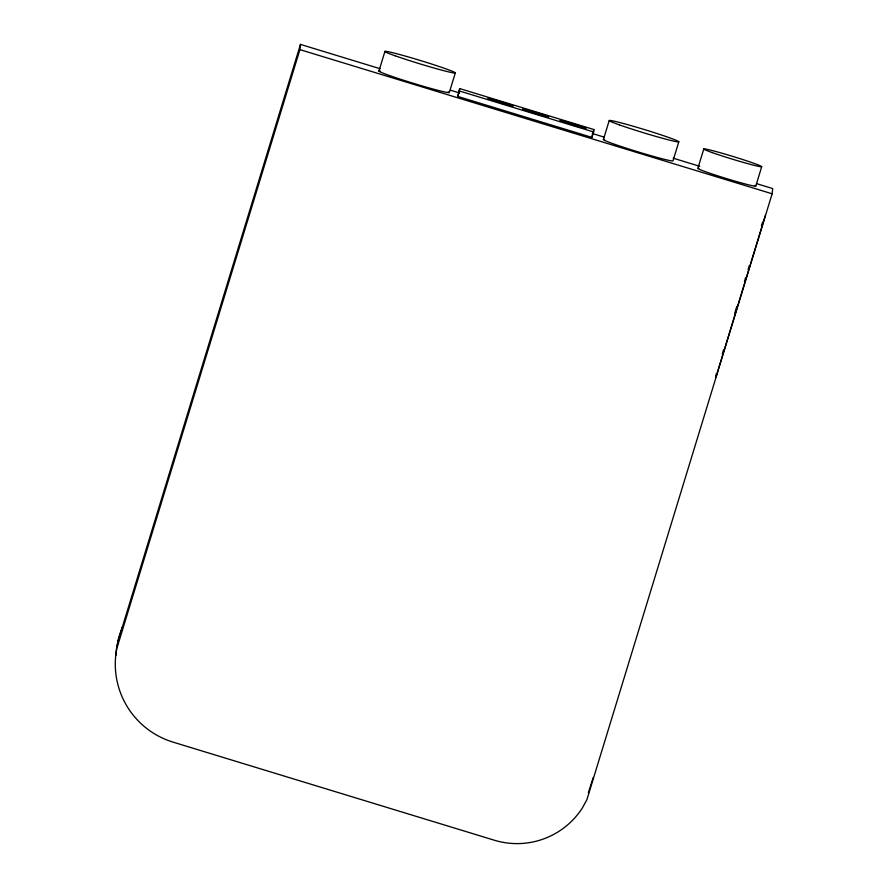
<?xml version="1.0" encoding="UTF-8"?>
<svg xmlns="http://www.w3.org/2000/svg" width="888" height="888" viewBox="0 0 888 888"><rect width="100%" height="100%" fill="white"/><g stroke="black" fill="none" stroke-linecap="round" stroke-linejoin="round"><path stroke-width="1.33" d="M756.787 183.716L772.704 188.567L772.138 193.795L586.946 799.555L582.45 807.836A77.678 77.6 6.1 0 1 494.316 840.215L173.038 742.124A81.585 81.496 6.1 0 1 115.884 654.312L117.904 641.569L300.466 44.4L380.064 68.698M117.338 646.786L299.911 49.617L300.466 44.4M457.808 96.448L459.729 88.589L593.883 129.537L593.617 131.968L591.952 137.407L457.808 96.448L459.729 88.589M591.952 137.407L592.218 134.976M716.261 373.67L715.872 377.311L765.445 215.162M593.24 777.433L588.344 792.784M378.932 71.051L384.926 51.437M449.306 92.53L455.3 72.916M592.884 132.8L593.883 129.537M603.396 139.583L609.212 120.546M678.821 141.791L673.004 160.828A36.386 1.654 17 0 1 633.477 150.472A36.386 1.654 17 0 1 604.628 139.505M697.835 168.409L703.773 148.995M755.777 186.103L761.715 166.678M722.299 353.901L723.509 349.939M734.798 313.031L736.818 306.438M744.477 281.385L745.676 277.433M748.096 269.53L749.306 265.567M761.405 226.018L762.614 222.067M122.3 627.183L118.604 637.928L116.439 649.084A81.585 81.496 6.1 0 0 115.917 655.388M459.473 91.009L593.617 131.968M450.36 90.165L459.651 92.996M592.296 133.5L604.24 137.141M673.215 158.197L699.744 166.3M299.911 49.617L772.138 193.795M754.822 185.437A30.292 1.376 17 0 1 726.662 178.643A30.292 1.376 17 0 1 698.867 168.354M448.151 91.73A36.797 1.665 17 0 1 413.941 83.483A36.797 1.665 17 0 1 380.175 70.973M395.105 55.778A36.797 1.665 17 0 0 454.057 72.994A36.797 1.665 17 0 0 411.177 57.764A36.797 1.665 17 0 0 395.105 55.778M563.936 122.111A13.531 0.611 17 0 0 585.625 128.438A13.531 0.611 17 0 0 569.852 122.833A13.531 0.611 17 0 0 563.936 122.111M491.53 99.989A13.209 0.599 17 0 0 512.698 106.172A13.209 0.599 17 0 0 497.302 100.699A13.209 0.599 17 0 0 491.53 99.989M526.418 110.656A13.62 0.622 17 0 0 548.24 117.027A13.62 0.622 17 0 0 532.367 111.389A13.62 0.622 17 0 0 526.418 110.656M712.154 152.57A30.292 1.376 17 0 0 760.683 166.733A30.292 1.376 17 0 0 725.396 154.201A30.292 1.376 17 0 0 712.154 152.57M619.28 124.842A36.386 1.654 17 0 0 677.588 141.869A36.386 1.654 17 0 0 635.186 126.806A36.386 1.654 17 0 0 619.28 124.842"/></g></svg>
